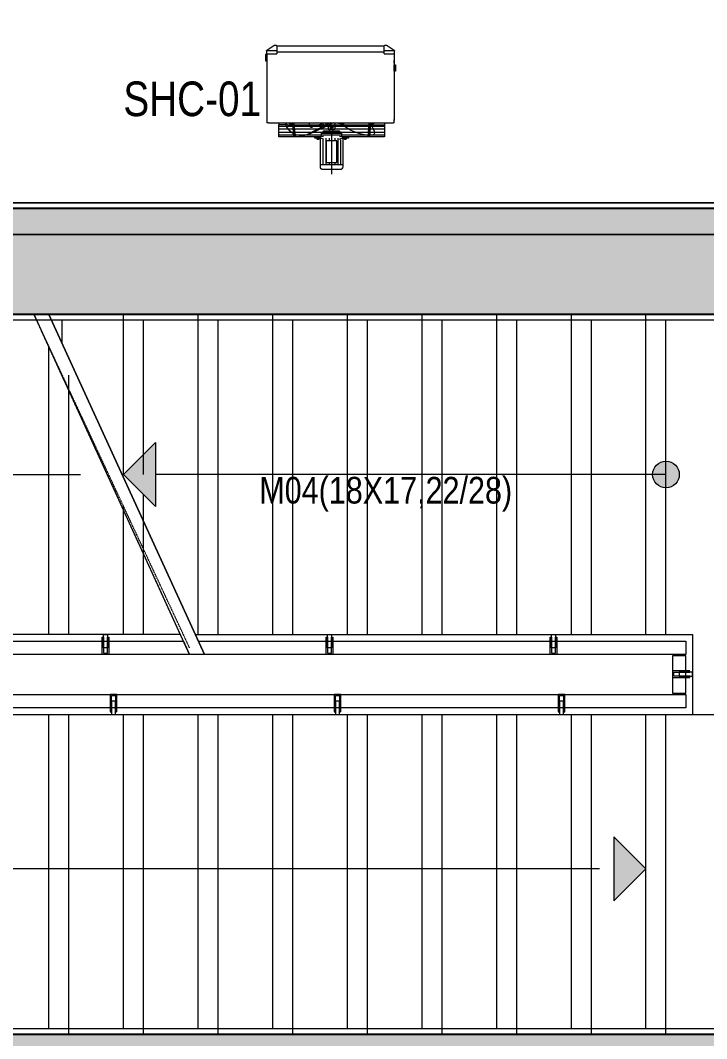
# Model space of a CAD drawing. Extents: x -2749 to 23780, y -1311 to 8245.
# Drawn here: x 1349.8 to 1607.2, y 2513.3 to 2895.4 of the extents above; entities that cross this region are included whole.
import ezdxf

# ---------------------------------------------------------------- set-up
doc = ezdxf.new("R2010")
doc.units = 0
doc.header["$MEASUREMENT"] = 0
doc.linetypes.add('DOT2', pattern=[0.125, 0, -0.125])
doc.linetypes.add('HIDDEN', pattern=[0.375, 0.25, -0.125])
doc.layers.get('0').update_dxf_attribs({"color": 9, "lineweight": 9})
for name, color, linetype, lineweight in [('01', 9, 'Continuous', 9), ('06B', 9, 'Continuous', 9), ('14', 9, 'Continuous', 9), ('19', 9, 'Continuous', 9), ('19D', 9, 'DOT2', 9), ('20', 9, 'DOT2', 9), ('21', 9, 'Continuous', 9), ('35', 9, 'Continuous', 9), ('40B', 9, 'Continuous', 9), ('KOLON', 251, 'Continuous', 9), ('T-APAREY', 251, 'Continuous', 13), ('T-APAREY-TEXT', 251, 'Continuous', 13), ('TARAMA', 251, 'Continuous', 13)]:
    doc.layers.add(name, color=color, linetype=linetype, lineweight=lineweight)
doc.styles.add('LUCIDASANS', font='arial.ttf', dxfattribs={"width": 0.8})
doc.styles.add('MuuM_TEXT-STANDART', font='ARIALN.TTF')

# ---------------------------------------------------------------- blocks, each defined once
blk = doc.blocks.new('p-lama profili')
at = {"layer": '20', "linetype": 'HIDDEN', "ltscale": 0.5}
blk.add_lwpolyline([(0.75, -0.4500000000000455), (-0.75, -0.4500000000000455), (-0.75, -6.499999999998407), (-1.25, -6.499999999998407), (-1.25, -0.4500000000000455), (-1.25, -0.4500000000000455), (-1.25, 0), (1.25, 0), (1.25, -0.4500000000000455), (1.25, -0.4500000000000455), (1.25, -6.499999999998407), (0.75, -6.499999999998407), (0.75, -0.4500000000000455)], dxfattribs=at)
blk.add_lwpolyline([(-0.75, -2.499999999999088), (0.75, -2.499999999999658), (0.75, -7.499999999998407), (-0.75, -7.499999999998407)], close=True, dxfattribs=at)
blk = doc.blocks.new('p-zemin kat')
at = {"layer": '19'}
h = blk.add_hatch(color=256, dxfattribs=at)
h.dxf.hatch_style = 1
h.paths.add_polyline_path([(1400.44409750371, 2736.999995698524), (1400.44409750371, 2712.999995698524), (1388.422164122486, 2724.999995392901)])
h = blk.add_hatch(color=256, dxfattribs=at)
h.dxf.hatch_style = 1
edge = h.paths.add_edge_path()
edge.add_arc((1592.000038719462, 2724.999995698524), 5, 90, 450)
h = blk.add_hatch(color=256, dxfattribs=at)
h.dxf.hatch_style = 1
h.paths.add_polyline_path([(1572.478086159818, 2588.999995698524), (1572.478086159818, 2564.999995698524), (1584.500019541042, 2576.999995392901)])
at = {"layer": '01'}
blk.add_lwpolyline([(1222.500000001054, 2515.000004350675), (1757.499999873551, 2515.000004350675), (1757.499999873463, 2430.00000433105), (1962.500000001011, 2430.00000433105), (1962.499999866085, 2390.00000433105), (1717.499999873405, 2390.00000433105), (1717.499999873507, 2475.000004350675), (1212.500000001054, 2475.000004350659), (1212.500000001054, 2390.00000433105), (1162.500000000448, 2390.00000433105), (1162.500000000448, 2515.000004350675), (1162.499999999255, 2825.000004330992), (1962.500000001026, 2825.00000433105), (1962.500000001026, 2785.00000433105), (1212.499999999629, 2785.000004330992), (1212.500000001054, 2515.000004350675)], close=True, dxfattribs=at)
at = {"layer": '06B'}
for points in [[(1337.500019541042, 2657.499995698524), (1335.000019541042, 2657.499995698524), (1335.000019541042, 2662.499995698524), (1410.955601231278, 2662.499995698524), (1413.243182930625, 2657.499995698524), (1337.500019541042, 2657.499995698524), (1337.500019541042, 2657.499995698524)], [(1416.54577117503, 2662.499995698524), (1599.500000001145, 2662.499995698524), (1599.500000001145, 2662.499995698524), (1599.500000001145, 2659.999995698524), (1599.500000001145, 2657.499995698524), (1418.833352874378, 2657.499995698524), (1416.54577117503, 2662.499995698524)], [(1594.500000001145, 2642.999995698524), (1599.500000001145, 2642.999995698524), (1599.500000001145, 2656.999995698524), (1594.500000001145, 2656.999995698524), (1594.500000001145, 2642.999995698524)], [(1335.000019541042, 2642.499995698524), (1599.500000001145, 2642.499995698524), (1599.500000001145, 2642.499995698524), (1599.500000001145, 2637.499995698524), (1337.500019541042, 2637.499995698524), (1335.000019541042, 2637.499995698524), (1335.000019541042, 2642.499995698524)]]:
    blk.add_lwpolyline(points, dxfattribs=at)
at = {"layer": '14'}
blk.add_lwpolyline([(1964.500000000342, 2580.000004418813), (1964.500000000342, 2657.00000433105), (1945.500000001011, 2657.00000433105), (1945.500000000997, 2627.000004331065), (1759.500000200394, 2627.000004331261), (1759.500000200416, 2657.000000005173), (1740.499999873522, 2657.000000005195), (1740.499999873681, 2517.000004351365), (1214.500000001047, 2517.00000435565), (1214.499999999636, 2783.000004324029), (1740.499999949934, 2783.000001239896), (1740.499999860425, 2763.000004265363), (1759.500000199201, 2763.00000488638), (1759.50000019923, 2783.000001126515), (1945.500000001026, 2783.000000016589), (1945.500000001026, 2763.000000004649), (1964.500000001026, 2763.000000004649), (1964.500000001026, 2827.000004331109), (1184.499999999876, 2827.000004310743), (1184.499999999905, 2870.000003234214), (1182.499999999876, 2870.000003234214)], dxfattribs=at)
at = {"layer": '19'}
for points in [[(1418.833352874378, 2657.499995698524), (1413.243182930625, 2657.499995698524), (1354.909849597289, 2784.99999569852), (1360.500019541035, 2784.999995698524), (1418.833352874378, 2657.499995698524)], [(1418.833352874378, 2657.499995698524), (1360.500019541042, 2784.999995698524)], [(1418.833352874378, 2657.499995698524), (1360.500019541035, 2784.999995698524)], [(1567.000019541042, 2576.999995698524), (1262.250019541042, 2576.999995698524), (1262.250019541042, 2725.000029367916), (1372.360830700868, 2724.999994143557)], [(1592.000038719462, 2724.999995698524), (1400.44409750371, 2724.999995698524), (1400.44409750371, 2724.999995698524)]]:
    blk.add_lwpolyline(points, dxfattribs=at)
at = {"layer": '19', "linetype": 'Continuous'}
for points in [[(1396.000019541042, 2724.999995698524), (1396.000019541042, 2782.999995698525)], [(1415.374835319812, 2664.999995698524), (1564.000019541042, 2664.999995698524), (1564.000019541042, 2782.999995698525)], [(1424.000019541042, 2664.999995698524), (1424.000019541042, 2782.999995698525)], [(1452.000019541042, 2664.999995698524), (1452.000019541042, 2782.999995698525)], [(1452.000019541042, 2664.999995698524), (1592.000019541042, 2664.999995698524), (1592.000019541042, 2782.999995698525)], [(1480.000019541042, 2664.999995698524), (1480.000019541042, 2782.999995698525)], [(1480.000019541042, 2664.999995698524), (1592.000019541755, 2664.999987065721), (1592.000019541755, 2782.99998706572)], [(1480.000019541042, 2664.999987065721), (1592.000019541755, 2664.999987065721), (1592.000019541755, 2782.99998706572)], [(1508.000019541042, 2664.999995698524), (1508.000019541042, 2782.999995698525)], [(1536.000019541042, 2664.999995698524), (1536.000019541042, 2782.999995698525)], [(1368.000019541042, 2664.999995698524), (1368.000019541042, 2762.306774390484)], [(1396.000019541042, 2664.999995698524), (1396.000019541042, 2717.435965563161)], [(1409.864804552245, 2664.999995698524), (1332.500019541042, 2664.999995698524)], [(1592.000019541042, 2664.999995698524), (1602.000000001141, 2664.999995698524), (1602.000000001141, 2634.999995698524)], [(1332.500011564839, 2516.999995698524), (1332.500019541042, 2634.999995698524), (1612.499988631311, 2634.999984282812)], [(1360.500000001141, 2516.999995698524), (1360.500000001141, 2634.999995698524)], [(1388.500000001141, 2516.999995698524), (1388.500000001141, 2634.999995698524)], [(1416.500000001141, 2516.999995698524), (1416.500000001141, 2634.999995698524)], [(1444.500000001141, 2516.999995698524), (1444.500000001141, 2634.999995698524)], [(1472.500000001141, 2516.999995698524), (1472.500000001141, 2634.999995698524)], [(1500.500000001141, 2516.999995698524), (1500.500000001141, 2634.999995698524)], [(1528.500000001141, 2516.999995698524), (1528.500000001141, 2634.999995698524)], [(1556.500000001141, 2516.999995698524), (1556.500000001141, 2634.999995698524)], [(1584.500000001141, 2516.999995698524), (1584.500000001141, 2634.999995698524)]]:
    blk.add_lwpolyline(points, dxfattribs=at)
at = {"layer": '19'}
for points in [[(1400.44409750371, 2736.999995698524), (1400.44409750371, 2712.999995698524), (1388.422164122486, 2724.999995392901)], [(1572.478086159818, 2588.999995698524), (1572.478086159818, 2564.999995698524), (1584.500019541042, 2576.999995392901)]]:
    blk.add_lwpolyline(points, close=True, dxfattribs=at)
for centre in [(1592.000031882776, 2724.999995698524), (1592.000038719462, 2724.999995698524)]:
    blk.add_circle(centre, 5, dxfattribs=at)
at = {"layer": '19D'}
blk.add_lwpolyline([(1413.243182930625, 2659.999995698524), (1354.909849597289, 2784.999995698524)], dxfattribs=at)
at = {"layer": '19D', "linetype": 'HIDDEN'}
for points in [[(1413.243182930625, 2657.499995698524), (1354.909849597289, 2784.999995698524)], [(1388.500019541042, 2724.999995698524), (1388.500019541042, 2784.999995698524)], [(1416.500019541042, 2664.999995698524), (1416.500019541042, 2784.999995698524)], [(1444.500019541042, 2664.999995698524), (1444.500019541042, 2784.999995698524)], [(1472.500019541041, 2664.999995698524), (1472.500019541041, 2784.999995698524)], [(1500.500019541042, 2664.999995698524), (1500.500019541042, 2784.999995698524)], [(1528.500019541042, 2664.999995698524), (1528.500019541042, 2784.999995698524)], [(1556.500019541042, 2664.999995698524), (1556.500019541042, 2784.999995698524)], [(1584.500019541042, 2664.999995698524), (1584.500019541042, 2784.999995698524)], [(1360.500019541042, 2664.999995698524), (1360.500019541042, 2773.021060104756)], [(1388.500019541042, 2664.999995698524), (1388.500019541042, 2713.021060104785)], [(1368.000000001141, 2514.999995698524), (1368.000000001141, 2634.999995698524)], [(1396.000000001141, 2514.999995698524), (1396.000000001141, 2634.999995698524)], [(1424.000000001141, 2514.999995698524), (1424.000000001141, 2634.999995698524)], [(1452.000000001141, 2514.999995698524), (1452.000000001141, 2634.999995698524)], [(1480.000000001141, 2514.999995698524), (1480.000000001141, 2634.999995698524)], [(1508.000000001141, 2514.999995698524), (1508.000000001141, 2634.999995698524)], [(1536.000000001141, 2514.999995698524), (1536.000000001141, 2634.999995698524)], [(1564.000000001141, 2514.999995698524), (1564.000000001141, 2634.999995698524)], [(1592.000000001141, 2514.999995698524), (1592.000000001141, 2634.999995698524)]]:
    blk.add_lwpolyline(points, dxfattribs=at)
at = {"layer": '40B'}
for points in [[(2222.499999999947, 2815.000000004671), (2222.499999999947, 3885.000000004671), (1162.499999999832, 3884.999999984298), (1162.499999999843, 2865.0000032342), (1162.499999999839, 2865.0000032342), (1162.499999999857, 2815.000000004657), (2222.49999999989, 2815.000000004657)], [(1749.999999873623, 2495.000004350675), (1750.000000035783, 2815.000000004657), (1162.499999999845, 2815.000000004657), (1162.499999999853, 2495.000004350675)]]:
    blk.add_lwpolyline(points, close=True, dxfattribs=at)
at = {"rotation": 180}
for p in [(1381.749999999861, 2657.499991049079), (1465.749999999861, 2657.499982416279), (1549.749999999861, 2657.499991049079)]:
    blk.add_blockref('p-lama profili', p, dxfattribs=at)
at = {"xscale": -1, "rotation": 90}
blk.add_blockref('p-lama profili', (1594.500000001145, 2650.070149858076), dxfattribs=at)
at = {"xscale": -1}
for p in [(1384.750000001141, 2642.499991049078), (1468.750000001141, 2642.499991049078), (1552.750000001141, 2642.499991049078)]:
    blk.add_blockref('p-lama profili', p, dxfattribs=at)
at = {"layer": '21', "color": 250, "insert": (1486.841561262084, 2711.101628956164), "char_height": 10, "attachment_point": 8, "style": 'MuuM_TEXT-STANDART'}
blk.add_mtext('M04(18X17,22/28)', dxfattribs=at)
blk = doc.blocks.new('7IDRTEWab rew')
for p, q in [((-15.52155999396928, 45.18011659150942), (-13.79874751261377, 47.75242621056531)), ((-13.5807493016182, 47.86879629032774), (-12.54862355600926, 47.86879629032774)), ((-13.5807493016182, 43.98564526567498), (-13.5807493016182, 47.86879629032774)), ((-12.54862355600926, 47.86879629032774), (-12.54862355600926, 47.73760875571315)), ((-11.97280171493185, 47.73760875571315), (-12.54862355600926, 47.73760875571315)), ((-12.54862355600926, 47.73760875571315), (-12.54862355600926, 43.98564526567498)), ((-12.28490983822849, 47.73760875571315), (-12.28490983822849, 48.22219944483368)), ((-12.28490983822849, 48.22219944483368), (-9.86195639258949, 48.22219944483368)), ((-12.28490983822849, 47.73760875571315), (-11.07343311540899, 47.73760875571315)), ((-11.97280171493185, 47.73760875571315), (11.54449362415471, 47.73760875571315)), ((-11.07343311540899, 47.73760875571315), (-9.86195639258949, 47.73760875571315)), ((-9.86195639258949, 48.22219944483368), (-9.86195639258949, 47.73760875571315)), ((11.54449362415471, 47.73760875571315), (13.35535062704002, 47.73760875571315)), ((13.35535062704002, 47.07062869965009), (13.35535062704002, 47.73760875571315)), ((13.35535062704002, 47.07062869965009), (13.43406314781168, 47.07062869965009)), ((13.43406314781168, 47.07062869965009), (13.43406314781168, 43.26377336182485)), ((-15.56593685218831, 44.0905952933681), (-15.56593685218831, 45.0341116020354)), ((-15.46098682450247, 43.98564526567498), (-13.5807493016182, 43.98564526567498)), ((-15.43474931757373, 3.751963490038176), (-15.43474931757373, 43.98564526567498)), ((-13.5807493016182, 43.98564526567498), (-12.54862355600926, 43.98564526567498)), ((-13.23079873601091, 43.98564526567498), (-13.23079873601091, 14.19768621017283)), ((13.43406314781168, 43.26377336182485), (14.14247583474207, 43.26377336182485)), ((13.43406314781168, 43.26377336182485), (13.43406314781168, 0.3487926270536263)), ((14.14247583474207, 40.0103225033381), (14.14247583474207, 43.26377336182485)), ((18.68156453245319, 43.26377336182485), (14.14247583474207, 43.26377336182485)), ((14.82053719638497, 3.645137907617026), (14.82053719638497, 43.26377336182485)), ((15.82349360969965, 3.645137907617026), (15.82349360969965, 43.26377336182485)), ((16.98343450509128, 3.645137907617026), (16.98343450507673, 43.26377336182485)), ((18.04744043922983, 3.645137907617026), (18.04744043922983, 43.26377336182485)), ((18.68156453245319, 29.75145729631913), (18.68156453245319, 43.26377336182485)), ((13.54035322109121, 39.25709685424954), (13.5183615606802, 39.25709685424954)), ((13.52984193293378, 37.58897834768868), (13.52984193293378, 39.22715219611564)), ((13.63837731108651, 39.25709685424954), (13.61550412444922, 39.25709685424954)), ((13.62522490485571, 39.15473914118047), (13.62522490485571, 39.23217875498814)), ((13.62522490485571, 37.57788115822768), (13.62522490485571, 39.15473914118047)), ((13.72267572395503, 39.09967181272078), (13.72267572395503, 39.16425927786622)), ((13.72267572395503, 39.09967181272078), (13.72267572395503, 38.05017153578956)), ((13.80138824472669, 39.09967181272078), (13.72267572395503, 39.09967181272078)), ((13.80138824472669, 39.09967181272078), (13.80138824472669, 38.05017153578956)), ((13.80138824472669, 38.96877569806385), (14.01368574693333, 38.96877569806385)), ((13.80138824472669, 38.77184868615586), (14.01368574693333, 38.77184868615586)), ((13.80138824472669, 38.37799466234719), (14.01368574693333, 38.37799466234719)), ((14.09000082087004, 38.87031219211349), (14.09000082087004, 38.27953115638957)), ((14.14247583474207, 40.0103225033381), (14.14247583474207, 3.645137907617026)), ((13.68675204770989, 37.5399849478199), (13.66280154176638, 37.54205440292571)), ((18.54296683917346, 37.62872972693003), (13.68675204770989, 38.04833332618)), ((18.65669573872583, 37.11055454772579), (13.68675204770989, 37.5399849478199)), ((18.53625708218897, 37.55330140607112), (13.69038917984289, 37.97201097734069)), ((18.65681929141283, 37.03453579142661), (13.69038917984289, 37.46366259898059)), ((13.72267572395503, 37.98558407063683), (13.72267572395503, 38.05017153578956)), ((13.72267572395503, 38.05017153578956), (13.80138824472669, 38.05017153578956)), ((13.80138824472669, 38.1810676504465), (14.01368574693333, 38.1810676504465)), ((18.68156453245319, 37.39770236723416), (18.68156453245319, 37.44417157123097)), ((18.68156453245319, 37.36335417014198), (18.68156453245319, 37.39770236723416)), ((14.56112549704267, 26.17664357359899), (17.61104679419077, 32.17895499045699)), ((17.61104679419077, 32.17895499045699), (17.95099708504858, 32.91209312681895)), ((18.08284130864194, 32.80002770390274), (17.95099708504858, 32.91209312681895)), ((14.04712313614436, 27.67304694897757), (13.7286061013001, 27.23313422776119)), ((14.26199461035139, 28.52360877073079), (14.3525252637628, 29.80981639795209)), ((15.1086175183591, 26.8462979640899), (15.23641592610511, 26.7783463453452)), ((17.24240966051002, 27.18018161783402), (16.3410771911731, 26.31963765521505)), ((18.68156453245319, 27.18018161783402), (17.24240966051002, 27.18018161783402)), ((17.24240966051002, 27.18018161783402), (17.24240966051002, 19.72872965162241)), ((18.68156453245319, 27.65245674245671), (18.68156453245319, 29.75145729631913)), ((19.20631467095518, 29.75145729631913), (18.68156453245319, 29.75145729631913)), ((19.20631467095518, 27.45294876778644), (19.20631467095518, 29.75145729631913)), ((19.20631467095518, 28.93838600166055), (19.41861217313271, 28.93838600166055)), ((19.20631467095518, 28.93838600166055), (19.20631467095518, 28.15067795403593)), ((19.20631467095518, 28.7414589897453), (19.41861217313271, 28.7414589897453)), ((19.20631467095518, 28.3476049659439), (19.41861217313271, 28.3476049659439)), ((19.20631467095518, 28.15067795403593), (19.41861217313271, 28.15067795403593)), ((29.88456287085137, 27.65245674245671), (19.20631467095518, 27.65245674245671)), ((19.49492724709853, 28.8399224957102), (19.49492724709853, 28.24914145998628)), ((29.14423007702863, 19.25645452699246), (29.14423007702863, 27.65245674245671)), ((13.4183649647457, 24.02742359693367), (14.56112549704267, 26.17664357359899)), ((14.16124678379856, 25.42458109467407), (13.46907188546902, 25.66865783993853)), ((14.14310558553552, 24.72212865297479), (15.95371100126067, 24.72212865297479)), ((15.71641871632891, 23.45445563472458), (14.35578301007626, 23.45445563472458)), ((15.03610086318803, 24.13477348785091), (15.03610086318803, 22.77413778159098)), ((15.95371100126067, 24.0460363765742), (15.95371100126067, 24.72212865297479)), ((16.3410771911731, 24.0460363765742), (15.95371100126067, 24.0460363765742)), ((15.95371100126067, 22.86287489286769), (15.95371100126067, 24.0460363765742)), ((16.3410771911731, 26.31963765521505), (16.3410771911731, 23.45445563472458)), ((16.3410771911731, 23.45445563472458), (17.24240966051002, 23.45445563472458)), ((16.3410771911731, 23.45445563472458), (16.3410771911731, 20.58927361421956)), ((17.24240966051002, 23.45445563472458), (32.65001206929446, 23.45445563472458)), ((19.20631467095518, 25.63411923046806), (29.14423007702863, 25.63411923046806)), ((19.20631467095518, 24.36399649443774), (20.15502054794342, 24.36399649443774)), ((19.78353982325643, 26.74547662449914), (29.14423007702863, 26.74547662449914)), ((20.15502054794342, 25.44850616090116), (28.2735345641413, 25.44850616090116)), ((20.15502054794342, 21.460405108548), (20.15502054794342, 25.44850616090116)), ((28.2735345641413, 25.44850616090116), (28.2735345641413, 21.460405108548)), ((28.2735345641413, 24.36399649443774), (29.14423007702863, 24.36399649443774)), ((30.93406314781169, 20.30595480393095), (30.93406314781169, 26.60295646551094)), ((13.46907188546902, 22.18678261647438), (15.95371100126067, 22.18678261647438)), ((14.15133174540824, 19.50886656787043), (13.7130476354796, 19.93289330885454)), ((13.84860917377227, 19.96227430775616), (14.26602738261863, 19.56056437264487)), ((14.26602738261863, 18.82270112676633), (14.26602738261863, 19.21544091742544)), ((14.4350504517206, 19.23586432046431), (14.4350504517206, 18.71209748767433)), ((16.3410771911731, 22.86287489286769), (15.95371100126067, 22.86287489286769)), ((15.95371100126067, 22.18678261647438), (15.95371100126067, 22.86287489286769)), ((16.3410771911731, 20.58927361421956), (17.24240966051002, 19.72872965162241)), ((17.24240966051002, 19.72872965162241), (18.68156453245319, 19.72872965162241)), ((18.68156453245319, 19.25645452699246), (18.68156453245319, 19.43730985564616)), ((18.68156453245319, 17.15745397312275), (18.68156453245319, 19.25645452699246)), ((19.20631467095518, 22.26829397997062), (20.15502054794342, 22.26829397997062)), ((19.20631467095518, 21.15693658594683), (29.14423007702863, 21.15693658594683)), ((19.20631467095518, 17.15745397312275), (19.20631467095518, 19.45596250165545)), ((19.20631467095518, 19.25645452699246), (22.84883700709906, 19.25645452699246)), ((19.78353982325643, 20.14083839712839), (29.14423007702863, 20.14083839712839)), ((28.2735345641413, 21.460405108548), (20.15502054794342, 21.460405108548)), ((22.84883700709906, 19.25645452699246), (29.88456287085137, 19.25645452699246)), ((28.2735345641413, 22.26829397997062), (29.14423007702863, 22.26829397997062)), ((18.68156453245319, 3.645137907617026), (18.68156453245319, 17.15745397312275)), ((18.68156453245319, 17.15745397312275), (19.20631467095518, 17.15745397312275)), ((19.41861217313271, 18.75823331541323), (19.20631467095518, 18.75823331541323)), ((19.20631467095518, 18.75823331541323), (19.20631467095518, 17.97052526778862)), ((19.41861217313271, 18.56130630350526), (19.20631467095518, 18.56130630350526)), ((19.41861217313271, 18.16745227968931), (19.20631467095518, 18.16745227968931)), ((19.41861217313271, 17.97052526778862), (19.20631467095518, 17.97052526778862)), ((19.49492724709853, 18.65976980945561), (19.49492724709853, 18.06898877373896)), ((-13.23079873601091, 14.19768621017283), (-13.23079873601091, 3.751963490038176)), ((13.5183615606802, 7.651814415185071), (13.54035322109121, 7.651814415185071)), ((13.52984193293378, 7.681759073318972), (13.52984193293378, 9.319932921753207)), ((13.61550412444922, 7.651814415185071), (13.63837731108651, 7.651814415185071)), ((13.62522490485571, 7.754172128268692), (13.62522490485571, 9.331030111206926)), ((13.62522490485571, 7.676732514453759), (13.62522490485571, 7.754172128268692)), ((13.66280154176638, 9.366856866516171), (13.68675204770989, 9.368926321621984)), ((13.68675204770989, 9.368926321621984), (18.65669573872583, 9.798356721708842)), ((13.68675204770989, 8.860577943261887), (18.54296683917346, 9.280181542511851)), ((13.69038917984289, 9.445248670461297), (18.65681929141283, 9.874375478008005)), ((13.69038917984289, 8.9369002921012), (18.53625708218897, 9.355609863363496)), ((13.72267572395503, 8.858739733659604), (13.72267572395503, 8.923327198805055)), ((13.80138824472669, 8.858739733659604), (13.72267572395503, 8.858739733659604)), ((13.72267572395503, 8.858739733659604), (13.72267572395503, 7.809239456713839)), ((13.72267572395503, 7.744651991575665), (13.72267572395503, 7.809239456713839)), ((13.72267572395503, 7.809239456713839), (13.80138824472669, 7.809239456713839)), ((13.80138824472669, 8.858739733659604), (13.80138824472669, 7.809239456713839)), ((14.01368574693333, 8.72784361900267), (13.80138824472669, 8.72784361900267)), ((14.01368574693333, 8.530916607094696), (13.80138824472669, 8.530916607094696)), ((14.01368574693333, 8.137062583286022), (13.80138824472669, 8.137062583286022)), ((14.01368574693333, 7.940135571385326), (13.80138824472669, 7.940135571385326)), ((14.09000082087004, 8.62938011305232), (14.09000082087004, 8.038599077335675)), ((18.68156453245319, 9.511208902215005), (18.68156453245319, 9.545557099314463)), ((18.68156453245319, 9.464739698210904), (18.68156453245319, 9.511208902215005)), ((-15.56593685218831, 2.703497153663191), (-15.56593685218831, 3.647013462337781)), ((-13.79874751261377, -0.0148174548521638), (-15.52155999396928, 2.55749216420372)), ((-13.5807493016182, 3.751963490038176), (-15.46098682450247, 3.751963490038176)), ((-13.5807493016182, -0.1311875346145825), (-13.5807493016182, 3.751963490038176)), ((-12.54862355600926, 3.751963490038176), (-13.5807493016182, 3.751963490038176)), ((-12.54862355600926, 3.751963490038176), (-12.54862355600926, 0)), ((-12.54862355600926, 0), (12.54862355600926, 0)), ((-12.54862355600926, 0), (-12.54862355600926, -0.1311875346145825)), ((-9.00388282428321, 0), (-9.97306420255336, 0)), ((-7.196707602386593, 0), (-8.40818432517699, 0)), ((-8.40818432517699, 0), (-8.40818432517699, -0.4845906891277993)), ((-5.985230879537994, 0), (-7.196707602386593, 0)), ((-5.985230879537994, -0.4845906891277993), (-5.985230879537994, 0)), ((13.35535062704002, 0), (12.1419067622628, 0)), ((13.35535062704002, 0.3487926270536263), (13.43406314781168, 0.3487926270536263)), ((13.35535062704002, 0), (13.35535062704002, 0.3487926270536263)), ((13.43574966343294, 3.645137907617026), (14.22287487113499, 3.645137907617026)), ((14.22118835551373, 3.645137907617026), (18.68156453245319, 3.645137907617026)), ((-12.54862355600926, -0.1311875346145825), (-13.5807493016182, -0.1311875346145825)), ((-8.40818432517699, -0.4845906891277993), (-5.985230879537994, -0.4845906891277993))]:
    blk.add_line(p, q)
blk.add_circle((15.03610086318803, 23.45445563472458), 0.3380461381988033)
for centre, radius, start, end in [((-13.5807493016182, 47.60642122109127), 0.2623750692348178, 90, 146.1876772412402), ((-15.30356178295915, 45.0341116020354), 0.2623750692272798, 146.1876772428446, 180), ((-15.46098682450247, 44.0905952933681), 0.1049500276905888, 180, 270), ((13.12306872292538, 35.75712930124428), 4.871277288094278, 70.81863977017196, 87.26687260073606), ((13.58311670680996, 39.11360673351736), 0.1574250415243069, 114.2890112056645, 161.2308107596107), ((13.56722558668116, 39.23030192903389), 0.0375161083534012, 92.78296675482832, 184.8160402465826), ((13.58775577208144, 39.23030192903389), 0.0375161083447863, 355.1839597534173, 87.21703324517169), ((13.57362216495676, 39.11360673351736), 0.1574250415275376, 18.76918924038923, 65.71098879433549), ((13.98832331661833, 38.87031219211349), 0.1016775042777243, 284.4443730563096, 75.55562694369036), ((13.79776341476827, 38.57492167425517), 0.2922374061454176, 317.6343378689243, 42.36566212924148), ((13.98832331661833, 38.27953115638957), 0.1016775042701862, 284.4443730571691, 75.55562694369036), ((11.88844231213443, 34.64315860732313), 6.379422108000188, 343.7603149653515, 63.6138880224869), ((13.58311670680996, 38.03623661499296), 0.1574250415286144, 198.7691892415841, 245.7109887953565), ((13.71284583414672, 37.65793252876756), 0.1955635624033006, 200.645946089281, 263.4061535173457), ((13.67964299031882, 37.59733780773968), 0.0577917748290135, 135.5646359599283, 277.0659413407463), ((13.57362216495676, 38.03623661499296), 0.1574250415313066, 294.2890112046433, 341.2308107584158), ((18.45176537544466, 37.32875032442826), 0.2399208969240606, 16.70205674608113, 69.3802156719141), ((18.47918175693485, 37.43650857124885), 0.2025277990983921, 2.168405459345213, 71.64251703788632), ((18.64157026681641, 37.07252048586815), 0.040931280968643, 291.8730830197189, 68.31316155156343), ((-169.0232196095894, 114.6862888262403), 204.2401473582878, 333.2968651691303, 336.3635905866203), ((12.92774264322361, 27.79312232603843), 4.056553658411481, 58.75180337875974, 82.82990255617541), ((15.27985790930688, 29.74454541949672), 0.9296268800473821, 114.3686592249789, 175.9738351307495), ((14.720580756446, 30.97564543091721), 0.422557672757523, 294.5708746180982, 42.51162069035304), ((14.53929498823709, 26.49163895512902), 1.098649949140052, 137.5524542704184, 176.4287970556408), ((11.73890593412216, 28.70857733836601), 2.529859648118778, 335.8376700850323, 355.8071258047387), ((16.72617239318788, 27.34655311852839), 1.9642300576496, 333.2403702548726, 5.437251489495536), ((21.21437669644365, 27.52837564155198), 2.007871755842749, 179.8773193555091, 212.0742005898724), ((19.39324974283227, 28.8399224957102), 0.1016775042852624, 284.4443730545876, 75.55562694283095), ((19.2026898409531, 28.5445319778446), 0.2922374061400332, 317.6343378704447, 42.3656621295552), ((19.39324974283227, 28.24914145998628), 0.1016775042777243, 284.4443730563096, 75.55562694369036), ((29.88456287085137, 26.60295646551094), 1.049500276939808, 0, 90), ((13.60753510733775, 25.21796300454298), 1.35218455280652, 45.15251243668273, 96.99858366166231), ((15.03610086318803, 23.45445563472458), 0.464813440025845, 350.9070345731307, 270), ((15.03610086318803, 23.45445563472458), 0.464813440024768, 270, 279.6825808756413), ((14.59887751954375, 20.80717592689325), 1.244614269444268, 200.6285935727734, 224.6241148701114), ((19.71813486338942, 26.9700908997911), 9.803338007808367, 230.1325670054364, 240.8371398393779), ((14.56766678139684, 20.79292939123115), 1.098649949149745, 179.4264104580153, 229.1188577267909), ((13.87978809163906, 19.23359505346161), 0.3866656987035852, 357.3089469723569, 45.39060250005586), ((13.89997952646808, 19.16367502166395), 0.5399186882259271, 7.683686295979153, 47.31490330975852), ((16.72617239318788, 19.5623581509135), 1.964230057645293, 354.5627485105045, 26.75962974512744), ((21.21437669644365, 19.38053562788991), 2.00787175584921, 147.925799409763, 180.1226806440739), ((29.88456287085137, 20.30595480393095), 1.04950027693227, 270, 0), ((0.3838077167165466, 8.40487645810208), 17.66363650310744, 359.96251326821, 34.49910262623569), ((19.39324974283227, 18.65976980945561), 0.1016775042701862, 284.4443730571691, 75.55562694455301), ((19.2026898409531, 18.36437929160456), 0.2922374061454176, 317.6343378689243, 42.36566213045786), ((19.39324974283227, 18.06898877373896), 0.1016775042701862, 284.4443730571691, 75.55562694369036), ((20.84735472360626, 20.00222514769848), 13.22550878047907, 235.9075562654742, 250.6805288102218), ((13.58311670680996, 8.872674654456203), 0.1574250415313066, 114.2890112046434, 161.2308107565494), ((13.58311670680996, 7.795304535931791), 0.1574250415302297, 198.7691892434505, 245.7109887953565), ((13.56722558668116, 7.678609340408003), 0.0375161083447863, 175.1839597471164, 267.2170332443371), ((13.71284583414672, 9.250978740667053), 0.1955635624194536, 96.59384648265434, 159.3540539077183), ((13.58775577208144, 7.678609340408003), 0.0375161083496322, 272.782966755663, 4.816040252883524), ((13.67964299031882, 9.311573461702208), 0.0577917748311673, 82.93405865925372, 224.4353640400717), ((13.57362216495676, 8.872674654456203), 0.1574250415302297, 18.76918924345055, 65.71098879535657), ((13.57362216495676, 7.795304535931791), 0.1574250415313066, 294.2890112046433, 341.2308107565494), ((13.98832331661833, 8.62938011305232), 0.1016775042852624, 284.4443730545876, 75.55562694283095), ((13.79776341476827, 8.33398959518672), 0.2922374061400332, 317.6343378704447, 42.3656621295552), ((13.98832331661833, 8.038599077335675), 0.1016775042777243, 284.4443730563096, 75.55562694369036), ((17.03367593817529, 8.365783197063138), 1.014138414592639, 236.3614464415681, 1.555922564263389), ((18.45176537544466, 9.580160945006355), 0.2399208969213684, 290.6197843280859, 343.2979432550944), ((18.47918175693485, 9.47240269818576), 0.2025277990935462, 288.3574829621137, 357.8315945406549), ((18.64157026681641, 9.836390783581008), 0.0409312809821038, 291.6868384439514, 68.1269169830873), ((-15.46098682450247, 3.647013462337781), 0.1049500276948963, 90, 180), ((-15.30356178295915, 2.703497153663191), 0.2623750692348178, 180, 213.8123227587597), ((-13.5807493016182, 0.1311875346145825), 0.2623750692251261, 213.8123227571554, 270)]:
    blk.add_arc(centre, radius, start, end)
for points in [[(14.23172433377476, 31.08504168365471), (14.23481309662747, 31.10115652747481), (14.23987387816305, 31.11677764016349), (14.24702379986411, 31.13233176672657), (14.2558896971168, 31.1469990770056), (14.26686998442164, 31.16146795147506), (14.27924569640891, 31.17479228979937), (14.29368885104486, 31.18770924580895), (14.30921197938733, 31.19933727780153), (14.32664365851087, 31.2103037722336), (14.34487559311674, 31.21991172905109), (14.36473672967986, 31.2286019450039), (14.38515885856759, 31.23590607892402), (14.40682489762548, 31.24207136670885), (14.42884610146575, 31.24684315563354), (14.45164621144067, 31.25031596669578), (14.47461828804808, 31.25239511840482), (14.49785545942723, 31.25309164826467), (14.52109263077726, 31.25239511840482), (14.54406470738468, 31.25031596669578), (14.56686481737415, 31.24684315563354), (14.58888602118532, 31.24207136671612), (14.6105520602141, 31.23590607892402), (14.63097418908728, 31.2286019450039), (14.65083532567951, 31.21991172905109), (14.66906726031448, 31.2103037722336), (14.68649893940892, 31.19933727780153), (14.70202206779504, 31.18770924580168), (14.71646522241644, 31.17479228979937), (14.7288409344037, 31.16146795147506), (14.73982122170855, 31.14699907701288), (14.74868711893214, 31.13233176672657), (14.75583704063319, 31.11677764016349), (14.76089782218332, 31.10115652747481), (14.76398658502148, 31.08504168365471), (14.76502284509479, 31.06891522232036), (14.76398658502148, 31.05278876099328), (14.76089782218332, 31.03667391719501), (14.75583704063319, 31.02105280450633), (14.74868711893214, 31.00549867793598), (14.73982122170855, 30.99083136764966), (14.7288409344037, 30.97636249317293), (14.71646522241644, 30.96303815486317), (14.70202206779504, 30.95012119886815), (14.68649893940892, 30.93849316685373), (14.66906726029992, 30.92752667243622), (14.65083532567951, 30.91791871561145), (14.63097418908728, 30.90922849965136), (14.6105520602141, 30.9019243657458), (14.58888602118532, 30.8957590779537), (14.56686481737415, 30.89098728902901), (14.54406470738468, 30.88751447796676), (14.52109263077726, 30.88543532623589), (14.49785545942723, 30.88473879639059), (14.47461828804808, 30.88543532624318), (14.45164621141157, 30.88751447798131), (14.42884610146575, 30.89098728902901), (14.40682489762548, 30.8957590779537), (14.38515885853849, 30.9019243657458), (14.36473672967986, 30.90922849965136), (14.34487559311674, 30.91791871561145), (14.32664365851087, 30.92752667241439), (14.30921197938733, 30.93849316685373), (14.29368885103031, 30.95012119886815), (14.27924569640891, 30.96303815486317), (14.26686998445075, 30.97636249317293), (14.2558896971168, 30.99083136764966), (14.24702379986411, 31.00549867794325), (14.23987387816305, 31.02105280450633), (14.23481309662747, 31.03667391719501), (14.23172433377476, 31.05278876099328), (14.23069185286294, 31.06894462834317), (14.23173945043527, 31.08515930767318), (14.23278326886066, 31.09328135034593), (14.23173945043527, 31.08515930767318), (14.23069185286294, 31.0770078590067), (14.23172433377476, 31.08504168365471)], [(14.14721279923105, 17.90124229383218), (14.15030156206922, 17.91735713764501), (14.15536234361934, 17.93297825034096), (14.16251226533495, 17.94853237689676), (14.17137816257309, 17.96319968718307), (14.18235844984883, 17.97766856165253), (14.1947341618652, 17.99099289997684), (14.20917731651569, 18.00390985596459), (14.22470044484362, 18.01553788797173), (14.24213212395261, 18.02650438241835), (14.26036405857303, 18.03611233921401), (14.28022519516526, 18.0448025551741), (14.30064732403844, 18.05210668910149), (14.32231336308177, 18.05827197689359), (14.34433456690749, 18.06304376581829), (14.36713467689697, 18.06651657687325), (14.39010675347526, 18.06859572859685), (14.41334392482531, 18.06929225843487), (14.43658109620446, 18.06859572859685), (14.45955317281186, 18.06651657687325), (14.48235328278679, 18.06304376581829), (14.50437448662706, 18.05827197689359), (14.52604052568495, 18.05210668910149), (14.54646265457268, 18.0448025551741), (14.5663237911358, 18.03611233921401), (14.58455572574166, 18.02650438241835), (14.60198740489431, 18.01553788797173), (14.61751053320768, 18.00390985596459), (14.63195368784363, 17.99099289997684), (14.64432939983089, 17.97766856164526), (14.65530968716484, 17.96319968718307), (14.66417558438843, 17.94853237689676), (14.67132550608949, 17.93297825034096), (14.67638628763961, 17.91735713764501), (14.67947505047777, 17.90124229383218), (14.68051131055108, 17.88511583251238), (14.67947505047777, 17.86898937117075), (14.67638628763961, 17.85287452737248), (14.67132550606038, 17.83725341467652), (14.66417558435933, 17.82169928811345), (14.65530968716484, 17.80703197783441), (14.64432939983089, 17.7925631033504), (14.63195368784363, 17.77923876503337), (14.61751053320768, 17.76632180902378), (14.60198740489431, 17.75469377703848), (14.58455572574166, 17.74372728259914), (14.5663237911358, 17.73411932578892), (14.54646265457268, 17.72542910982884), (14.52604052568495, 17.71812497590144), (14.50437448662706, 17.7119596881239), (14.48235328278679, 17.70718789920647), (14.45955317285552, 17.70371508815151), (14.43658109620446, 17.70163593642792), (14.41334392485441, 17.70093940656079), (14.39010675347526, 17.70163593642792), (14.36713467689697, 17.70371508815151), (14.34433456690749, 17.70718789920647), (14.32231336308177, 17.7119596881239), (14.30064732403844, 17.71812497590144), (14.28022519513615, 17.72542910982884), (14.26036405857303, 17.73411932578892), (14.24213212395261, 17.74372728259914), (14.22470044484362, 17.75469377703848), (14.20917731651569, 17.76632180903107), (14.1947341618652, 17.77923876503337), (14.18235844987794, 17.7925631033504), (14.17137816257309, 17.80703197783441), (14.16251226533495, 17.82169928811345), (14.15536234361934, 17.83725341465469), (14.15030156206922, 17.8528745273652), (14.14721279926016, 17.86898937117075), (14.14618031834834, 17.88514523850608), (14.14722791590611, 17.90135991786519), (14.14827173428784, 17.90948196051613), (14.14722791590611, 17.90135991785064), (14.14618031834834, 17.89320846916962), (14.14721279926016, 17.90124229383218)]]:
    blk.add_spline(points, degree=3)

msp = doc.modelspace()

# ---------------------------------------------------------------- hatches: boundary and pattern name
at = {"layer": 'TARAMA', "linetype": 'ByBlock', "lineweight": -3}
h = msp.add_hatch(dxfattribs=at)
h.set_pattern_fill('ANSI36', color=256, scale=2, style=0)
h.set_pattern_definition([(45, (4746.006733238319, 395.342121830181), (3.367596045400933, 12.34785216647009), [15.875, -3.174999999999999, 0, -3.174999999999999])])
h.paths.add_polyline_path([(4762.500278727821, 425.0000854128884), (4682.501308696112, 425.0000854128884), (4682.501308696112, 344.9999232882692), (4762.500278727821, 344.9999232882692)])
h.paths.add_polyline_path([(1262.500960795704, 425.0000854128884), (1182.499606578116, 425.0000854128884), (1182.499606578116, 344.9999232882692), (1262.500960795704, 344.9999232882692)])
h.paths.add_polyline_path([(1962.500429026899, 344.9999232882692), (1962.500429026899, 425.0000854128884), (1882.501458995102, 425.0000854128884), (1882.501458995102, 344.9999232882692)])
h.paths.add_polyline_path([(2662.499761454907, 425.0000854128884), (2582.50079142311, 425.0000854128884), (2582.50079142311, 344.9999232882692), (2662.499761454907, 344.9999232882692)])
h.paths.add_polyline_path([(3282.500123851089, 425.0000854128884), (3282.500123851089, 344.9999232882692), (3362.501478068589, 344.9999232882692), (3362.501478068589, 425.0000854128884)])
h.paths.add_polyline_path([(4062.500810496596, 425.0000854128884), (3982.499456279096, 425.0000854128884), (3982.499456279096, 344.9999232882692), (4062.500810496596, 344.9999232882692)])
h.paths.add_polyline_path([(4782.500296466111, 2784.999966202537), (4782.500296466111, 2364.999966202537), (4732.500296466111, 2364.999966202537), (4732.500296466111, 2474.999966202537), (4302.500296466111, 2474.999966202537), (4302.500296466111, 2514.999966202537), (4732.500296466111, 2514.999966202537), (4732.500296466111, 2784.999966202537), (4302.500296466111, 2784.999966202537), (4302.500296466111, 2824.999966202537), (4782.500034444121, 2824.999966202537)])
h.paths.add_polyline_path([(1757.499999873398, 2515.000004350673), (1757.499999873398, 2430.000004350673), (1962.499999873398, 2430.000004350557), (1962.499999873398, 2390.000004350557), (1747.499999873398, 2390.000004350557), (1717.499999873398, 2390.000004350557), (1717.499999873398, 2475.000004350673), (1212.499999873398, 2475.000004350673), (1212.499999873311, 2390.000004350557), (1162.499999873311, 2390.000004350557), (1162.499999873398, 2825.000004350673), (1962.499999873398, 2825.000004350673), (1962.499999873398, 2785.000004350673), (1212.499999873398, 2785.000004350673), (1212.499999873398, 2515.000004350673)])
h.paths.add_polyline_path([(1882.499952189508, 1944.999923288007), (1962.499952189508, 1944.999923288007), (1962.499952189508, 2024.999923288007), (1882.499952189508, 2024.999923288007)])
h.paths.add_polyline_path([(1182.499952189508, 1944.999923288124), (1262.499952189508, 1944.999923288124), (1262.499952189508, 2024.999923288124), (1182.499952189508, 2024.999923288124)])
h.paths.add_polyline_path([(3982.499952189508, 2364.999923287658), (4062.499952189508, 2364.999923287658), (4062.499952189508, 2444.999923287658), (3982.499952189508, 2444.999923287658)])
h.paths.add_polyline_path([(3282.499952189508, 2364.999923287884), (3362.499952189508, 2364.999923287884), (3362.499952189508, 2444.999923287884), (3282.499952189508, 2444.999923287884)])
h.paths.add_polyline_path([(2582.499952189508, 2364.999923287884), (2662.499952189508, 2364.999923287884), (2662.499952189508, 2444.999923287884), (2582.499952189508, 2444.999923287884)])
h.paths.add_polyline_path([(3982.499952189624, 2744.999923287891), (4062.499952189624, 2744.999923287891), (4062.499952189624, 2824.999923287891), (3982.499952189624, 2824.999923287891)])
h.paths.add_polyline_path([(2582.499952189508, 2744.999923287891), (2662.499952189508, 2744.999923287891), (2662.499952189508, 2824.999923287891), (2582.499952189508, 2824.999923287891)])
h.paths.add_polyline_path([(3282.499952189624, 2744.999923287891), (3362.499952189624, 2744.999923287891), (3362.499952189624, 2824.999923287891), (3282.499952189624, 2824.999923287891)])
h.paths.add_polyline_path([(1882.499952189712, 3804.999923288124), (1962.499952189712, 3804.999923288124), (1962.499952189712, 3884.999923288124), (1882.499952189712, 3884.999923288124)])
h.paths.add_polyline_path([(1182.499952189712, 3804.99992328824), (1262.499952189712, 3804.99992328824), (1262.499952189712, 3884.99992328824), (1182.499952189712, 3884.99992328824)])

# ---------------------------------------------------------------- linework, layer by layer
at = {"layer": '19', "linetype": 'Continuous'}
msp.add_lwpolyline([(1365.50001954101, 2774.071424269947), (1365.50001954101, 2782.999995698527)], dxfattribs=at)
at = {"layer": '35'}
msp.add_lwpolyline([(1184.499999999825, 2827.000004310743), (1964.50000000099, 2827.000004331101), (1964.50000000099, 2827.000004310736), (2200.499999999825, 2827.000004310736), (2200.499999999825, 3863.000000004569), (1964.500004144415, 3863.000000004598), (1964.500004144415, 3803.000000004657), (1880.499999856896, 3803.000000004657), (1880.499999856896, 3863.000000004598), (1264.499999999825, 3863.000000004598), (1264.499999999825, 3803.000000004657), (1184.499999999825, 3803.000000004657)], close=True, dxfattribs=at)
at = {"layer": 'KOLON', "linetype": 'ByBlock', "lineweight": -3}
msp.add_lwpolyline([(1757.499999873398, 2515.000004350673), (1757.499999873398, 2430.000004350673), (1962.499999873398, 2430.000004350557), (1962.499999873398, 2390.000004350557), (1747.499999873398, 2390.000004350557), (1717.499999873398, 2390.000004350557), (1717.499999873398, 2475.000004350673), (1717.499999873398, 2475.000004350673), (1212.499999873398, 2475.000004350673), (1212.499999873311, 2390.000004350557), (1162.499999873311, 2390.000004350557), (1162.499999873398, 2825.000004350673), (1962.499999873398, 2825.000004350673), (1962.499999873398, 2785.000004350673), (1212.499999873398, 2785.000004350673), (1212.499999873398, 2515.000004350673), (1757.499999873398, 2515.000004350673)], dxfattribs=at)

# ---------------------------------------------------------------- block references
msp.add_blockref('p-zemin kat', (1.42e-14, 0))
at = {"layer": 'T-APAREY', "xscale": -1, "rotation": 90}
msp.add_blockref('7IDRTEWab rew', (1489.987628294388, 2870.355346346121), dxfattribs=at)

# ---------------------------------------------------------------- texts
at = {"layer": 'T-APAREY-TEXT', "style": 'LUCIDASANS', "width": 0.8}
msp.add_text('SHC-01', height=13, dxfattribs=at).set_placement((1388.418053357105, 2859.472582836235))

doc.saveas('drawing.dxf')
